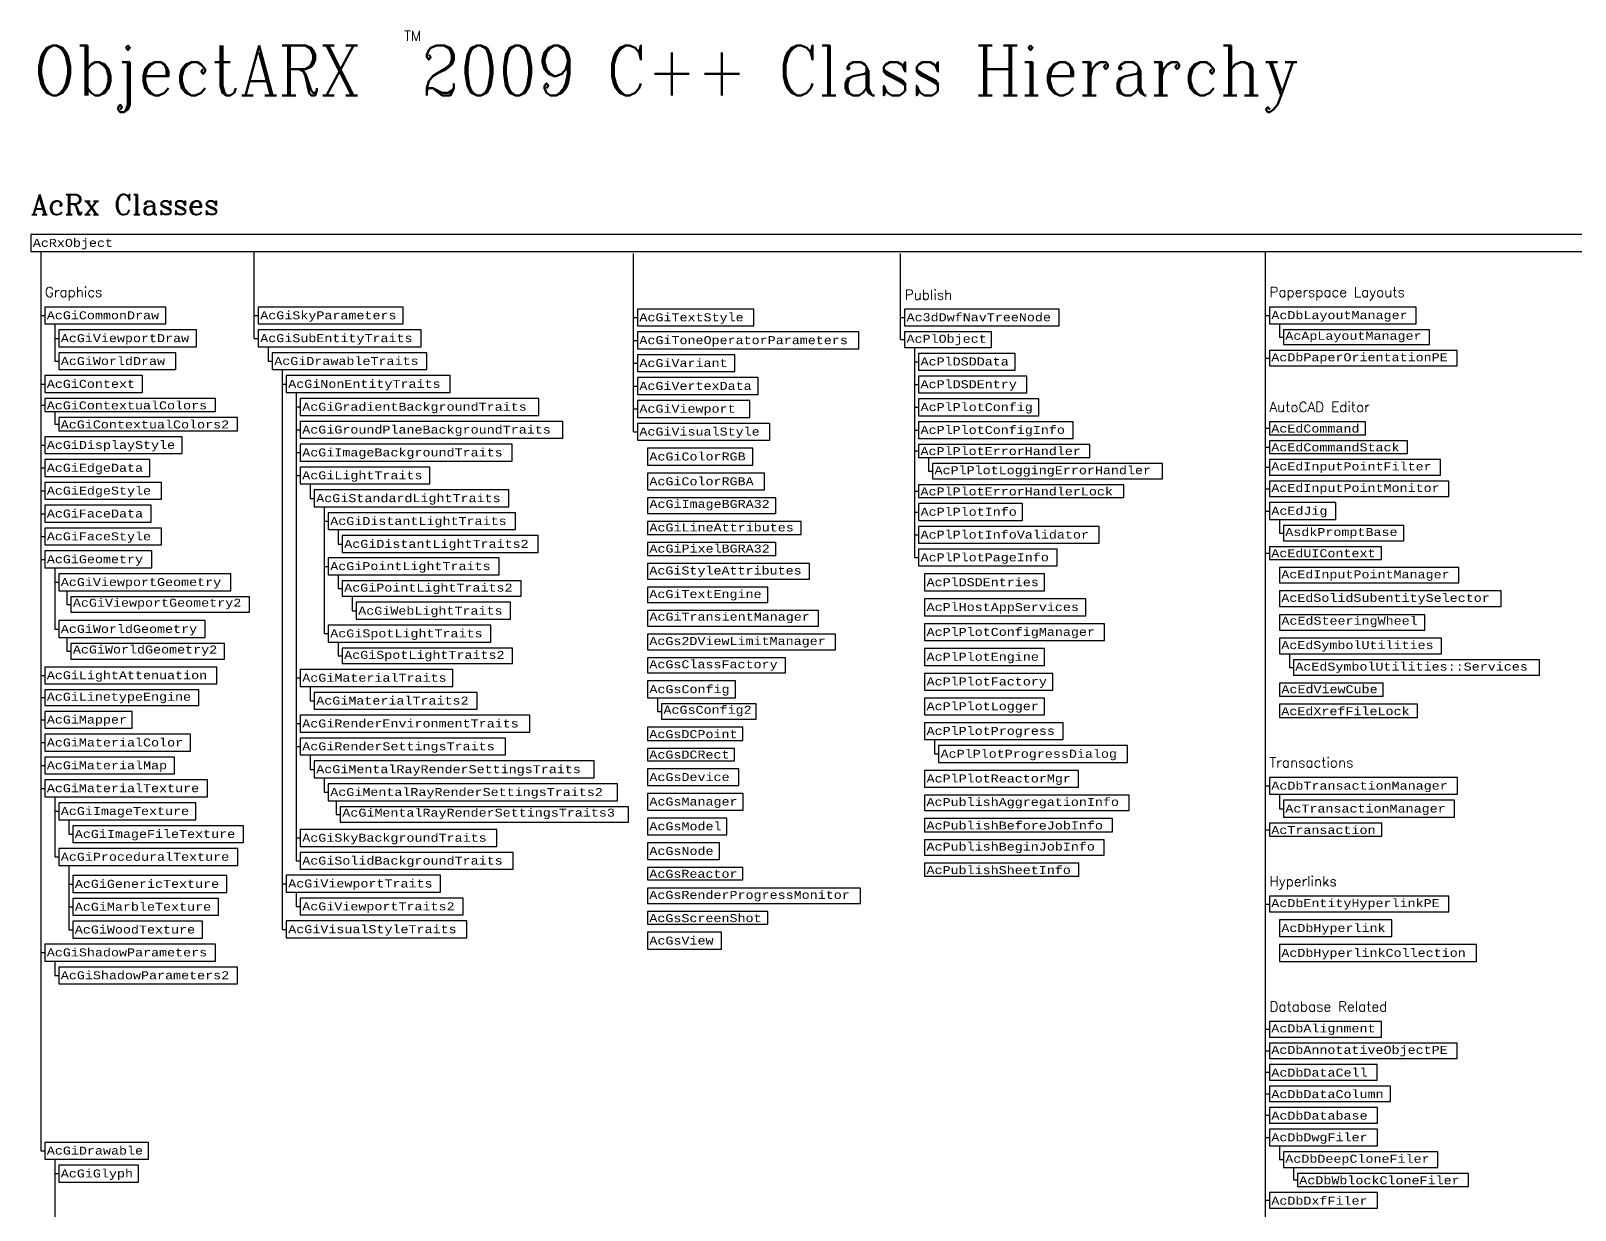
# Model space of a CAD drawing. Header units: inches. Extents: x 350 to 856, y -216 to 10.
# Drawn here: x 349.9 to 427.1, y -48.7 to 10.3 of the extents above; entities that cross this region are included whole.
import ezdxf
from ezdxf.enums import TextEntityAlignment as Align

# ---------------------------------------------------------------- set-up
doc = ezdxf.new("R2010")
doc.units = ezdxf.units.IN
doc.header["$MEASUREMENT"] = 0
for name, color, linetype in [('Raptor Unmanaged', 7, 'Continuous'), ('Raptor Unmanaged w Wrappers', 3, 'Continuous'), ('Unmanaged', 7, 'Continuous'), ('Unmanaged w Wrappers', 3, 'Continuous')]:
    doc.layers.add(name, color=color, linetype=linetype)
doc.styles.add('Categories', font='romanc.shx', dxfattribs={"height": 0.5})
doc.styles.add('Headings', font='romanc.shx', dxfattribs={"height": 1})
doc.styles.add('Title', font='romanc.shx', dxfattribs={"width": 0.9})
doc.styles.add('Unmanaged', font='COUR.TTF', dxfattribs={"height": 0.2})

msp = doc.modelspace()

# ---------------------------------------------------------------- linework, layer by layer
for p, q in [((350.4, -0.743), (350.4, -45.701)), ((361.071, -5.085), (361.071, -0.743)), ((411.623, -64.76), (411.623, -0.743)), ((380.027, -9.757), (380.027, -0.843)), ((393.386, -5.15), (393.386, -0.843)), ((350.4, -3.943), (350.6, -3.943)), ((351.1, -4.364), (351.1, -6.228)), ((361.071, -3.943), (361.271, -3.943)), ((380.027, -4.043), (380.227, -4.043)), ((393.386, -4.042), (393.586, -4.042)), ((411.623, -3.939), (411.823, -3.939)), ((412.323, -4.357), (412.323, -5.023)), ((351.1, -5.085), (351.3, -5.085)), ((361.071, -5.085), (361.271, -5.085)), ((380.027, -5.186), (380.227, -5.186)), ((393.386, -5.15), (393.586, -5.15)), ((412.323, -5.023), (412.523, -5.023)), ((361.771, -5.507), (361.771, -6.228)), ((394.086, -5.538), (394.086, -16.046)), ((411.623, -6.077), (411.823, -6.077)), ((351.1, -6.228), (351.3, -6.228)), ((361.771, -6.228), (361.971, -6.228)), ((362.471, -6.65), (362.471, -34.633)), ((380.027, -6.328), (380.227, -6.328)), ((394.086, -6.255), (394.286, -6.255)), ((350.4, -7.371), (350.6, -7.371)), ((362.471, -7.371), (362.671, -7.371)), ((380.027, -7.471), (380.227, -7.471)), ((394.086, -7.391), (394.286, -7.391)), ((350.4, -8.42), (350.6, -8.42)), ((363.171, -7.792), (363.171, -31.205)), ((351.1, -8.747), (351.1, -9.374)), ((363.171, -8.514), (363.371, -8.514)), ((380.027, -8.614), (380.227, -8.614)), ((394.086, -8.53), (394.286, -8.53)), ((351.1, -9.374), (351.3, -9.374)), ((363.171, -9.656), (363.371, -9.656)), ((380.027, -9.757), (380.227, -9.757)), ((394.086, -9.673), (394.286, -9.673)), ((411.623, -9.584), (411.823, -9.584)), ((350.4, -10.423), (350.6, -10.423)), ((363.171, -10.799), (363.371, -10.799)), ((394.086, -10.714), (394.286, -10.714)), ((411.623, -10.525), (411.823, -10.525)), ((350.4, -11.566), (350.6, -11.566)), ((394.786, -11.035), (394.786, -11.722)), ((411.623, -11.533), (411.823, -11.533)), ((363.171, -11.942), (363.371, -11.942)), ((394.786, -11.722), (394.986, -11.722)), ((350.4, -12.709), (350.6, -12.709)), ((363.871, -12.363), (363.871, -13.085)), ((363.871, -13.085), (364.071, -13.085)), ((394.086, -12.73), (394.286, -12.73)), ((411.623, -12.608), (411.823, -12.608)), ((350.4, -13.851), (350.6, -13.851)), ((364.571, -13.506), (364.571, -19.845)), ((394.086, -13.768), (394.286, -13.768)), ((411.623, -13.717), (411.823, -13.717)), ((364.571, -14.227), (364.771, -14.227)), ((365.271, -14.649), (365.271, -15.37)), ((412.323, -14.138), (412.323, -14.819)), ((350.4, -14.994), (350.6, -14.994)), ((365.271, -15.37), (365.471, -15.37)), ((394.086, -14.907), (394.286, -14.907)), ((412.323, -14.819), (412.523, -14.819)), ((350.4, -16.137), (350.6, -16.137)), ((394.086, -16.046), (394.286, -16.046)), ((411.623, -15.82), (411.823, -15.82)), ((351.1, -16.558), (351.1, -19.619)), ((364.571, -16.484), (364.771, -16.484)), ((365.271, -16.905), (365.271, -17.593)), ((351.1, -17.279), (351.3, -17.279)), ((351.7, -17.701), (351.7, -18.389)), ((365.271, -17.593), (365.471, -17.593)), ((351.7, -18.389), (351.9, -18.389)), ((365.971, -17.981), (365.971, -18.702)), ((365.971, -18.702), (366.171, -18.702)), ((351.1, -19.619), (351.3, -19.619)), ((351.7, -20.041), (351.7, -20.728)), ((364.571, -19.845), (364.771, -19.845)), ((351.7, -20.728), (351.9, -20.728)), ((365.271, -20.266), (365.271, -20.954)), ((365.271, -20.954), (365.471, -20.954)), ((412.823, -20.852), (412.823, -21.539)), ((412.823, -21.539), (413.023, -21.539)), ((350.4, -21.938), (350.6, -21.938)), ((363.171, -22.063), (363.371, -22.063)), ((350.4, -23.047), (350.6, -23.047)), ((363.871, -22.484), (363.871, -23.206)), ((381.227, -23.054), (381.227, -23.741)), ((363.871, -23.206), (364.071, -23.206)), ((381.227, -23.741), (381.427, -23.741)), ((350.4, -24.156), (350.6, -24.156)), ((363.171, -24.348), (363.371, -24.348)), ((350.4, -25.298), (350.6, -25.298)), ((395.086, -25.142), (395.086, -25.863)), ((363.171, -25.491), (363.371, -25.491)), ((363.871, -25.912), (363.871, -26.634)), ((395.086, -25.863), (395.286, -25.863)), ((350.4, -26.441), (350.6, -26.441)), ((363.871, -26.634), (364.071, -26.634)), ((350.4, -27.584), (350.6, -27.584)), ((364.571, -27.055), (364.571, -27.777)), ((364.571, -27.777), (364.771, -27.777)), ((411.623, -27.458), (411.823, -27.458)), ((351.1, -28.005), (351.1, -31.012)), ((365.171, -28.198), (365.171, -28.886)), ((412.323, -27.879), (412.323, -28.601)), ((351.1, -28.727), (351.3, -28.727)), ((351.8, -29.148), (351.8, -29.869)), ((365.171, -28.886), (365.371, -28.886)), ((412.323, -28.601), (412.523, -28.601)), ((351.8, -29.869), (352, -29.869)), ((363.171, -30.062), (363.371, -30.062)), ((411.623, -29.649), (411.823, -29.649)), ((351.1, -31.012), (351.3, -31.012)), ((351.8, -31.433), (351.8, -34.651)), ((363.171, -31.205), (363.371, -31.205)), ((351.8, -32.365), (352, -32.365)), ((362.471, -32.348), (362.671, -32.348)), ((363.171, -32.769), (363.171, -33.49)), ((351.8, -33.508), (352, -33.508)), ((363.171, -33.49), (363.371, -33.49)), ((411.623, -33.364), (411.823, -33.364)), ((351.8, -34.651), (352, -34.651)), ((362.471, -34.633), (362.671, -34.633)), ((350.4, -35.794), (350.6, -35.794)), ((351.1, -36.215), (351.1, -36.936)), ((351.1, -36.936), (351.3, -36.936)), ((411.623, -39.625), (411.823, -39.625)), ((411.623, -40.701), (411.823, -40.701)), ((411.623, -41.776), (411.823, -41.776)), ((411.623, -42.851), (411.823, -42.851)), ((411.623, -43.926), (411.823, -43.926)), ((411.623, -45.035), (411.823, -45.035)), ((412.323, -45.457), (412.323, -46.144)), ((350.4, -45.701), (350.6, -45.701)), ((351.1, -46.123), (351.1, -50.687)), ((412.323, -46.144), (412.523, -46.144)), ((351.1, -46.844), (351.3, -46.844)), ((413.023, -46.532), (413.023, -47.159)), ((413.023, -47.159), (413.223, -47.159)), ((411.623, -48.178), (411.823, -48.178))]:
    msp.add_line(p, q)
for points in [[(349.9, 0.1), (349.9, -0.743), (477.736, -0.743), (477.736, 0.1)], [(350.6, -3.521), (350.6, -4.364), (356.651, -4.364), (356.651, -3.521)], [(361.271, -3.521), (361.271, -4.364), (368.505, -4.364), (368.505, -3.521)], [(380.227, -3.622), (380.227, -4.464), (386.05, -4.464), (386.05, -3.622)], [(393.586, -3.622), (393.586, -4.462), (401.315, -4.462), (401.315, -3.622)], [(411.823, -3.521), (411.823, -4.357), (419.157, -4.357), (419.157, -3.521)], [(351.3, -4.664), (351.3, -5.507), (358.175, -5.507), (358.175, -4.664)], [(361.271, -4.664), (361.271, -5.507), (369.417, -5.507), (369.417, -4.664)], [(380.227, -4.764), (380.227, -5.607), (391.29, -5.607), (391.29, -4.764)], [(393.586, -4.762), (393.586, -5.538), (397.932, -5.538), (397.932, -4.762)], [(412.523, -4.657), (412.523, -5.389), (419.82, -5.389), (419.82, -4.657)], [(351.3, -5.807), (351.3, -6.65), (357.141, -6.65), (357.141, -5.807)], [(361.971, -5.807), (361.971, -6.65), (369.696, -6.65), (369.696, -5.807)], [(380.227, -5.907), (380.227, -6.75), (385.103, -6.75), (385.103, -5.907)], [(394.286, -5.838), (394.286, -6.673), (399.111, -6.673), (399.111, -5.838)], [(411.823, -5.689), (411.823, -6.464), (421.207, -6.464), (421.207, -5.689)], [(350.6, -6.95), (350.6, -7.792), (355.478, -7.792), (355.478, -6.95)], [(362.671, -6.95), (362.671, -7.792), (370.863, -7.792), (370.863, -6.95)], [(380.227, -7.05), (380.227, -7.893), (386.267, -7.893), (386.267, -7.05)], [(394.286, -6.973), (394.286, -7.809), (399.698, -7.809), (399.698, -6.973)], [(350.6, -8.092), (350.6, -8.747), (359.127, -8.747), (359.127, -8.092)], [(363.371, -8.092), (363.371, -8.935), (375.297, -8.935), (375.297, -8.092)], [(380.227, -8.193), (380.227, -9.035), (385.842, -9.035), (385.842, -8.193)], [(394.286, -8.109), (394.286, -8.952), (400.29, -8.952), (400.29, -8.109)], [(351.3, -9.047), (351.3, -9.702), (360.234, -9.702), (360.234, -9.047)], [(363.371, -9.235), (363.371, -10.078), (376.503, -10.078), (376.503, -9.235)], [(394.286, -9.252), (394.286, -10.094), (402.008, -10.094), (402.008, -9.252)], [(411.823, -9.264), (411.823, -9.905), (416.627, -9.905), (416.627, -9.264)], [(350.6, -10.002), (350.6, -10.844), (357.461, -10.844), (357.461, -10.002)], [(380.227, -9.335), (380.227, -10.178), (386.853, -10.178), (386.853, -9.335)], [(363.371, -10.378), (363.371, -11.221), (373.967, -11.221), (373.967, -10.378)], [(380.727, -10.578), (380.727, -11.421), (385.997, -11.421), (385.997, -10.578)], [(394.286, -10.394), (394.286, -11.035), (402.844, -11.035), (402.844, -10.394)], [(411.823, -10.205), (411.823, -10.845), (418.72, -10.845), (418.72, -10.205)], [(350.6, -11.144), (350.6, -11.987), (355.854, -11.987), (355.854, -11.144)], [(363.371, -11.521), (363.371, -12.363), (369.851, -12.363), (369.851, -11.521)], [(394.986, -11.335), (394.986, -12.11), (406.485, -12.11), (406.485, -11.335)], [(411.823, -11.145), (411.823, -11.92), (420.381, -11.92), (420.381, -11.145)], [(350.6, -12.287), (350.6, -13.13), (356.423, -13.13), (356.423, -12.287)], [(380.727, -11.821), (380.727, -12.663), (386.575, -12.663), (386.575, -11.821)], [(411.823, -12.22), (411.823, -12.996), (420.801, -12.996), (420.801, -12.22)], [(364.071, -12.663), (364.071, -13.506), (373.794, -13.506), (373.794, -12.663)], [(380.727, -13.063), (380.727, -13.839), (387.139, -13.839), (387.139, -13.063)], [(394.286, -12.41), (394.286, -13.05), (404.544, -13.05), (404.544, -12.41)], [(350.6, -13.43), (350.6, -14.273), (355.908, -14.273), (355.908, -13.43)], [(364.771, -13.806), (364.771, -14.649), (374.137, -14.649), (374.137, -13.806)], [(394.286, -13.35), (394.286, -14.186), (399.484, -14.186), (399.484, -13.35)], [(411.823, -13.296), (411.823, -14.138), (415.145, -14.138), (415.145, -13.296)], [(350.6, -14.573), (350.6, -15.415), (356.423, -15.415), (356.423, -14.573)], [(380.727, -14.239), (380.727, -14.894), (388.413, -14.894), (388.413, -14.239)], [(394.286, -14.486), (394.286, -15.329), (403.307, -15.329), (403.307, -14.486)], [(412.523, -14.438), (412.523, -15.2), (418.545, -15.2), (418.545, -14.438)], [(365.471, -14.949), (365.471, -15.791), (375.265, -15.791), (375.265, -14.949)], [(380.727, -15.294), (380.727, -15.948), (387.139, -15.948), (387.139, -15.294)], [(350.6, -15.715), (350.6, -16.558), (355.944, -16.558), (355.944, -15.715)], [(364.771, -16.063), (364.771, -16.905), (373.308, -16.905), (373.308, -16.063)], [(394.286, -15.629), (394.286, -16.464), (401.21, -16.464), (401.21, -15.629)], [(411.823, -15.5), (411.823, -16.14), (417.429, -16.14), (417.429, -15.5)], [(351.3, -16.858), (351.3, -17.701), (359.895, -17.701), (359.895, -16.858)], [(380.727, -16.348), (380.727, -17.124), (388.833, -17.124), (388.833, -16.348)], [(394.586, -16.864), (394.586, -17.707), (400.578, -17.707), (400.578, -16.864)], [(412.323, -16.54), (412.323, -17.315), (421.301, -17.315), (421.301, -16.54)], [(365.471, -17.205), (365.471, -17.981), (374.405, -17.981), (374.405, -17.205)], [(380.727, -17.524), (380.727, -18.299), (386.749, -18.299), (386.749, -17.524)], [(412.323, -17.715), (412.323, -18.491), (423.402, -18.491), (423.402, -17.715)], [(351.9, -18.001), (351.9, -18.776), (360.834, -18.776), (360.834, -18.001)], [(366.171, -18.281), (366.171, -19.123), (373.88, -19.123), (373.88, -18.281)], [(394.586, -18.107), (394.586, -18.95), (402.645, -18.95), (402.645, -18.107)], [(351.3, -19.198), (351.3, -20.041), (358.611, -20.041), (358.611, -19.198)], [(380.727, -18.699), (380.727, -19.474), (389.285, -19.474), (389.285, -18.699)], [(412.323, -18.901), (412.323, -19.676), (419.597, -19.676), (419.597, -18.901)], [(364.771, -19.423), (364.771, -20.266), (372.891, -20.266), (372.891, -19.423)], [(380.727, -19.874), (380.727, -20.65), (390.125, -20.65), (390.125, -19.874)], [(394.586, -19.35), (394.586, -20.192), (403.579, -20.192), (403.579, -19.35)], [(351.9, -20.341), (351.9, -21.116), (359.573, -21.116), (359.573, -20.341)], [(365.471, -20.566), (365.471, -21.342), (373.984, -21.342), (373.984, -20.566)], [(394.586, -20.592), (394.586, -21.435), (400.577, -21.435), (400.577, -20.592)], [(412.323, -20.076), (412.323, -20.852), (420.429, -20.852), (420.429, -20.076)], [(350.6, -21.516), (350.6, -22.359), (359.196, -22.359), (359.196, -21.516)], [(380.727, -21.05), (380.727, -21.811), (387.625, -21.811), (387.625, -21.05)], [(413.023, -21.152), (413.023, -21.927), (425.331, -21.927), (425.331, -21.152)], [(363.371, -21.642), (363.371, -22.484), (371.002, -22.484), (371.002, -21.642)], [(380.727, -22.211), (380.727, -23.054), (385.122, -23.054), (385.122, -22.211)], [(394.586, -21.835), (394.586, -22.671), (400.987, -22.671), (400.987, -21.835)], [(412.323, -22.327), (412.323, -22.982), (417.505, -22.982), (417.505, -22.327)], [(350.6, -22.659), (350.6, -23.434), (358.303, -23.434), (358.303, -22.659)], [(364.071, -22.784), (364.071, -23.627), (372.217, -23.627), (372.217, -22.784)], [(394.586, -23.071), (394.586, -23.906), (400.584, -23.906), (400.584, -23.071)], [(350.6, -23.734), (350.6, -24.577), (354.963, -24.577), (354.963, -23.734)], [(363.371, -23.927), (363.371, -24.77), (374.839, -24.77), (374.839, -23.927)], [(381.427, -23.354), (381.427, -24.129), (386.159, -24.129), (386.159, -23.354)], [(412.323, -23.382), (412.323, -24.036), (419.22, -24.036), (419.22, -23.382)], [(380.727, -24.529), (380.727, -25.184), (385.493, -25.184), (385.493, -24.529)], [(394.586, -24.306), (394.586, -25.142), (401.513, -25.142), (401.513, -24.306)], [(350.6, -24.877), (350.6, -25.72), (357.879, -25.72), (357.879, -24.877)], [(363.371, -25.07), (363.371, -25.912), (373.625, -25.912), (373.625, -25.07)], [(395.286, -25.442), (395.286, -26.285), (404.727, -26.285), (404.727, -25.442)], [(350.6, -26.02), (350.6, -26.862), (357.085, -26.862), (357.085, -26.02)], [(364.071, -26.212), (364.071, -27.055), (378.066, -27.055), (378.066, -26.212)], [(380.727, -25.584), (380.727, -26.204), (385.073, -26.204), (385.073, -25.584)], [(380.727, -26.604), (380.727, -27.447), (385.29, -27.447), (385.29, -26.604)], [(394.586, -26.685), (394.586, -27.52), (402.272, -27.52), (402.272, -26.685)], [(350.6, -27.162), (350.6, -28.005), (358.736, -28.005), (358.736, -27.162)], [(364.771, -27.355), (364.771, -28.198), (379.227, -28.198), (379.227, -27.355)], [(411.823, -27.036), (411.823, -27.879), (421.226, -27.879), (421.226, -27.036)], [(351.3, -28.305), (351.3, -29.148), (358.154, -29.148), (358.154, -28.305)], [(365.371, -28.498), (365.371, -29.273), (379.781, -29.273), (379.781, -28.498)], [(380.727, -27.847), (380.727, -28.673), (385.507, -28.673), (385.507, -27.847)], [(394.586, -27.92), (394.586, -28.695), (404.815, -28.695), (404.815, -27.92)], [(412.523, -28.179), (412.523, -29.022), (421.082, -29.022), (421.082, -28.179)], [(380.727, -29.073), (380.727, -29.908), (384.695, -29.908), (384.695, -29.073)], [(394.586, -29.095), (394.586, -29.75), (403.974, -29.75), (403.974, -29.095)], [(411.823, -29.322), (411.823, -29.977), (417.439, -29.977), (417.439, -29.322)], [(352, -29.448), (352, -30.291), (360.537, -30.291), (360.537, -29.448)], [(363.371, -29.641), (363.371, -30.483), (373.201, -30.483), (373.201, -29.641)], [(351.3, -30.591), (351.3, -31.433), (360.248, -31.433), (360.248, -30.591)], [(363.371, -30.783), (363.371, -31.626), (374.005, -31.626), (374.005, -30.783)], [(380.727, -30.308), (380.727, -31.144), (384.334, -31.144), (384.334, -30.308)], [(394.586, -30.15), (394.586, -30.926), (403.554, -30.926), (403.554, -30.15)], [(380.727, -31.544), (380.727, -32.164), (385.503, -32.164), (385.503, -31.544)], [(394.586, -31.326), (394.586, -31.98), (402.294, -31.98), (402.294, -31.326)], [(352, -31.944), (352, -32.787), (359.701, -32.787), (359.701, -31.944)], [(362.671, -31.926), (362.671, -32.769), (370.372, -32.769), (370.372, -31.926)], [(352, -33.087), (352, -33.93), (359.286, -33.93), (359.286, -33.087)], [(363.371, -33.069), (363.371, -33.912), (371.517, -33.912), (371.517, -33.069)], [(380.727, -32.564), (380.727, -33.34), (391.386, -33.34), (391.386, -32.564)], [(411.823, -32.977), (411.823, -33.752), (420.786, -33.752), (420.786, -32.977)], [(380.727, -33.74), (380.727, -34.38), (386.753, -34.38), (386.753, -33.74)], [(352, -34.23), (352, -35.072), (358.482, -35.072), (358.482, -34.23)], [(362.671, -34.212), (362.671, -35.054), (371.695, -35.054), (371.695, -34.212)], [(412.323, -34.152), (412.323, -34.995), (417.948, -34.995), (417.948, -34.152)], [(350.6, -35.372), (350.6, -36.215), (359.135, -36.215), (359.135, -35.372)], [(380.727, -34.78), (380.727, -35.623), (384.425, -35.623), (384.425, -34.78)], [(412.323, -35.395), (412.323, -36.237), (422.183, -36.237), (422.183, -35.395)], [(351.3, -36.515), (351.3, -37.358), (360.229, -37.358), (360.229, -36.515)], [(411.823, -39.237), (411.823, -40.013), (417.429, -40.013), (417.429, -39.237)], [(411.823, -40.313), (411.823, -41.088), (421.207, -41.088), (421.207, -40.313)], [(411.823, -41.388), (411.823, -42.163), (417.216, -42.163), (417.216, -41.388)], [(411.823, -42.463), (411.823, -43.239), (417.872, -43.239), (417.872, -42.463)], [(411.823, -43.539), (411.823, -44.314), (417.221, -44.314), (417.221, -43.539)], [(411.823, -44.614), (411.823, -45.457), (417.228, -45.457), (417.228, -44.614)], [(350.6, -45.28), (350.6, -46.123), (355.787, -46.123), (355.787, -45.28)], [(412.523, -45.757), (412.523, -46.532), (420.241, -46.532), (420.241, -45.757)], [(351.3, -46.423), (351.3, -47.265), (355.28, -47.265), (355.28, -46.423)], [(413.223, -46.832), (413.223, -47.487), (421.781, -47.487), (421.781, -46.832)], [(411.823, -47.787), (411.823, -48.569), (417.228, -48.569), (417.228, -47.787)]]:
    msp.add_lwpolyline(points, close=True)

# ---------------------------------------------------------------- texts
at = {"color": 7, "style": 'Categories'}
msp.add_text('TM', height=0.5, dxfattribs=at).set_placement((368.986, 10.035), align=Align.MIDDLE_CENTER)
at = {"color": 7, "style": 'Title', "width": 0.9}
msp.add_text('ObjectARX  2009 C++ Class Hierarchy', height=2.5, dxfattribs=at).set_placement((350.028, 7.063))
at = {"color": 7, "insert": (349.9, 2.1), "char_height": 1, "width": 119.19657, "attachment_point": 1, "style": 'Headings'}
msp.add_mtext('AcRx Classes', dxfattribs=at)
at = {"color": 1, "char_height": 0.5, "attachment_point": 1, "style": 'Categories'}
for s, insert, width in [('Graphics', (350.6, -2.521), 6.05077), ('Publish', (393.586, -2.654), 4.34598), ('Paperspace Layouts', (411.823, -2.521), 8.77697), ('AutoCAD Editor', (411.823, -8.264), 7.76349), ('Transactions', (411.823, -26.036), 7.50632), ('Hyperlinks', (411.823, -31.977), 8.96376), ('Database Related', (411.823, -38.237), 8.1388)]:
    msp.add_mtext(s, dxfattribs=dict(at, insert=insert, width=width))
at = {"layer": 'Raptor Unmanaged', "char_height": 0.4, "attachment_point": 1}
for s, insert in [('{\\Fcourier new;AcGiLineAttributes}', (380.827, -14.339)), ('{\\Fcourier new;AcGiPixelBGRA32}', (380.827, -15.394)), ('{\\Fcourier new;AcEdSteeringWheel}', (412.423, -19.001)), ('{\\Fcourier new;AcEdViewCube}', (412.423, -22.427)), ('{\\Fcourier new;AcGsConfig2}', (381.527, -23.454)), ('{\\Fcourier new;AcGiMentalRayRenderSettingsTraits3}', (365.471, -28.598))]:
    msp.add_mtext(s, dxfattribs=dict(at, insert=insert))
at = {"layer": 'Raptor Unmanaged w Wrappers', "char_height": 0.4, "attachment_point": 1}
for s, insert in [('{\\Fcourier new;AcGiImageBGRA32}', (380.827, -13.163)), ('{\\Fcourier new;AcGiViewportGeometry2}', (352, -18.101)), ('{\\Fcourier new;AcGiTransientManager}', (380.827, -18.799)), ('{\\Fcourier new;AcGiWorldGeometry2}', (352, -20.441))]:
    msp.add_mtext(s, dxfattribs=dict(at, insert=insert))
at = {"layer": 'Unmanaged', "style": 'Unmanaged'}
for s, p in [('AcPlObject', (393.68, -5.306)), ('AcApLayoutManager', (412.617, -5.157)), ('AcGiContextualColors', (350.694, -8.636)), ('AcGiContextualColors2', (351.394, -9.59)), ('AcEdCommand', (411.917, -9.793)), ('AcPlPlotErrorHandler', (394.38, -10.923)), ('AcEdCommandStack', (411.917, -10.734)), ('AcPlPlotLoggingErrorHandler', (395.08, -11.878)), ('AcEdInputPointFilter', (411.917, -11.688)), ('AcEdInputPointMonitor', (411.917, -12.764)), ('AcPlPlotErrorHandlerLock', (394.38, -12.939)), ('AsdkPromptBase', (412.617, -14.968)), ('AcEdUIContext', (411.917, -16.029)), ('AcGiStyleAttributes', (380.821, -16.892)), ('AcEdInputPointManager', (412.417, -17.083)), ('AcGiTextEngine', (380.821, -18.067)), ('AcEdSolidSubentitySelector', (412.417, -18.259)), ('AcGs2DViewLimitManager', (380.821, -20.418)), ('AcEdSymbolUtilities', (412.417, -20.62)), ('AcGsClassFactory', (380.821, -21.579)), ('AcEdSymbolUtilities::Services', (413.117, -21.695)), ('AcGiLinetypeEngine', (350.694, -23.202)), ('AcGsDCPoint', (380.821, -25.072)), ('AcGsDCRect', (380.821, -26.093)), ('AcPublishAggregationInfo', (394.68, -28.463)), ('AcPublishBeforeJobInfo', (394.68, -29.639)), ('AcTransaction', (411.917, -29.865)), ('AcPublishBeginJobInfo', (394.68, -30.694)), ('AcGsReactor', (380.821, -32.053)), ('AcPublishSheetInfo', (394.68, -31.869)), ('AcGsRenderProgressMonitor', (380.821, -33.108)), ('AcDbEntityHyperlinkPE', (411.917, -33.52)), ('AcGsScreenShot', (380.821, -34.269)), ('AcDbAlignment', (411.917, -39.781)), ('AcDbDeepCloneFiler', (412.617, -46.3)), ('AcDbWblockCloneFiler', (413.317, -47.375))]:
    msp.add_text(s, height=0.4, dxfattribs=at).set_placement(p)
at = {"layer": 'Unmanaged w Wrappers', "style": 'Unmanaged'}
for s, p in [('AcRxObject', (349.997, -0.512)), ('AcGiCommonDraw', (350.697, -4.133)), ('AcGiSkyParameters', (361.368, -4.133)), ('AcGiTextStyle', (380.324, -4.233)), ('Ac3dDwfNavTreeNode', (393.683, -4.231)), ('AcDbLayoutManager', (411.92, -4.126)), ('AcGiViewportDraw', (351.397, -5.276)), ('AcGiSubEntityTraits', (361.368, -5.276)), ('AcGiToneOperatorParameters', (380.324, -5.376)), ('AcGiWorldDraw', (351.397, -6.419)), ('AcGiDrawableTraits', (362.068, -6.419)), ('AcGiVariant', (380.324, -6.519)), ('AcPlDSDData', (394.383, -6.442)), ('AcDbPaperOrientationPE', (411.917, -6.232)), ('AcGiContext', (350.697, -7.561)), ('AcGiNonEntityTraits', (362.768, -7.561)), ('AcGiVertexData', (380.324, -7.662)), ('AcPlDSDEntry', (394.383, -7.578)), ('AcGiGradientBackgroundTraits', (363.468, -8.704)), ('AcGiViewport', (380.324, -8.804)), ('AcPlPlotConfig', (394.383, -8.721)), ('AcGiGroundPlaneBackgroundTraits', (363.468, -9.847)), ('AcGiVisualStyle', (380.324, -9.947)), ('AcPlPlotConfigInfo', (394.383, -9.863)), ('AcGiDisplayStyle', (350.697, -10.613)), ('AcGiImageBackgroundTraits', (363.468, -10.989)), ('AcGiColorRGB', (380.824, -11.19)), ('AcGiEdgeData', (350.697, -11.756)), ('AcGiLightTraits', (363.468, -12.132)), ('AcGiColorRGBA', (380.824, -12.432)), ('AcGiEdgeStyle', (350.697, -12.899)), ('AcGiStandardLightTraits', (364.168, -13.275)), ('AcGiFaceData', (350.697, -14.042)), ('AcPlPlotInfo', (394.383, -13.955)), ('AcEdJig', (411.92, -13.907)), ('AcGiDistantLightTraits', (364.868, -14.418)), ('AcPlPlotInfoValidator', (394.383, -15.098)), ('AcGiFaceStyle', (350.697, -15.184)), ('AcGiDistantLightTraits2', (365.568, -15.56)), ('AcGiGeometry', (350.697, -16.327)), ('AcPlPlotPageInfo', (394.383, -16.233)), ('AcGiPointLightTraits', (364.868, -16.674)), ('AcGiViewportGeometry', (351.397, -17.47)), ('AcGiPointLightTraits2', (365.565, -17.749)), ('AcPlDSDEntries', (394.683, -17.476)), ('AcGiWebLightTraits', (366.268, -18.902)), ('AcPlHostAppServices', (394.683, -18.719)), ('AcGiWorldGeometry', (351.397, -19.81)), ('AcGiSpotLightTraits', (364.868, -20.035)), ('AcPlPlotConfigManager', (394.683, -19.961)), ('AcGiSpotLightTraits2', (365.565, -21.11)), ('AcPlPlotEngine', (394.683, -21.204)), ('AcGiLightAttenuation', (350.697, -22.128)), ('AcGiMaterialTraits', (363.468, -22.253)), ('AcGsConfig', (380.824, -22.823)), ('AcPlPlotFactory', (394.683, -22.44)), ('AcGiMaterialTraits2', (364.168, -23.396)), ('AcGiMapper', (350.697, -24.346)), ('AcPlPlotLogger', (394.683, -23.675)), ('AcEdXrefFileLock', (412.417, -23.925)), ('AcGiRenderEnvironmentTraits', (363.468, -24.539)), ('AcPlPlotProgress', (394.683, -24.911)), ('AcGiMaterialColor', (350.697, -25.489)), ('AcGiRenderSettingsTraits', (363.468, -25.681)), ('AcGiMaterialMap', (350.697, -26.631)), ('AcPlPlotProgressDialog', (395.383, -26.053)), ('AcGiMentalRayRenderSettingsTraits', (364.168, -26.824)), ('AcGsDevice', (380.824, -27.216)), ('AcPlPlotReactorMgr', (394.683, -27.289)), ('AcGiMaterialTexture', (350.697, -27.774)), ('AcGiMentalRayRenderSettingsTraits2', (364.868, -27.967)), ('AcDbTransactionManager', (411.92, -27.648)), ('AcGiImageTexture', (351.397, -28.917)), ('AcGsManager', (380.824, -28.442)), ('AcTransactionManager', (412.62, -28.791)), ('AcGsModel', (380.824, -29.677)), ('AcGiImageFileTexture', (352.097, -30.06)), ('AcGiSkyBackgroundTraits', (363.468, -30.252)), ('AcGiProceduralTexture', (351.397, -31.202)), ('AcGsNode', (380.824, -30.913)), ('AcGiSolidBackgroundTraits', (363.468, -31.395)), ('AcGiGenericTexture', (352.097, -32.556)), ('AcGiViewportTraits', (362.768, -32.538)), ('AcGiMarbleTexture', (352.097, -33.699)), ('AcGiViewportTraits2', (363.468, -33.681)), ('AcGiWoodTexture', (352.097, -34.841)), ('AcGiVisualStyleTraits', (362.768, -34.823)), ('AcDbHyperlink', (412.42, -34.764)), ('AcGsView', (380.824, -35.392)), ('AcGiShadowParameters', (350.697, -35.984)), ('AcDbHyperlinkCollection', (412.42, -36.006)), ('AcGiShadowParameters2', (351.397, -37.127)), ('AcDbAnnotativeObjectPE', (411.917, -40.856)), ('AcDbDataCell', (411.92, -41.993)), ('AcDbDataColumn', (411.92, -43.068)), ('AcDbDatabase', (411.92, -44.143)), ('AcGiDrawable', (350.697, -45.892)), ('AcDbDwgFiler', (411.92, -45.226)), ('AcGiGlyph', (351.397, -47.034)), ('AcDbDxfFiler', (411.92, -48.398))]:
    msp.add_text(s, height=0.4, dxfattribs=at).set_placement(p)

doc.saveas('drawing.dxf')
